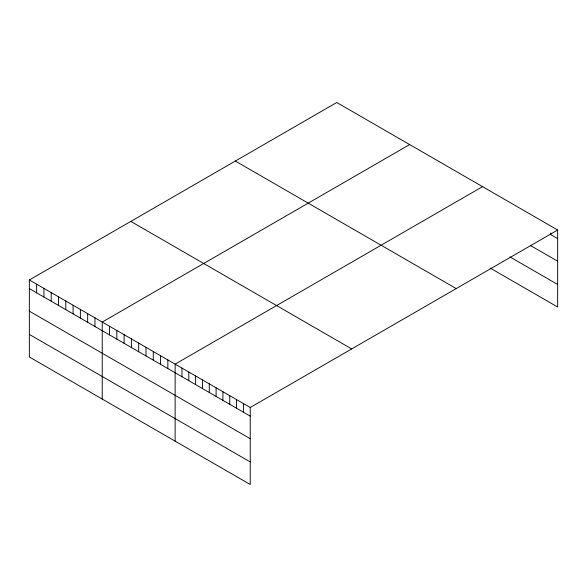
<?xml version="1.0" encoding="UTF-8"?>
<svg xmlns="http://www.w3.org/2000/svg" width="587" height="587" viewBox="0 0 587 587"><rect width="100%" height="100%" fill="white"/><g stroke="black" fill="none" stroke-linecap="round" stroke-linejoin="round"><path stroke-width="0.88" d="M557.65 230.016L250.231 407.503L250.231 484.51L29.35 356.984L29.35 279.977L336.769 102.49L557.65 230.016L557.65 307.023L490.138 268.046M409.66 144.571L102.241 322.058L102.241 399.065M482.551 186.659L175.131 364.145L175.131 441.153M557.65 238.645L550.826 234.705L550.826 232.98M530.34 245.447L557.65 261.208M509.861 256.864L557.65 284.46M235.321 161.058L456.202 288.584M130.798 221.402L351.679 348.927M29.35 279.977L250.231 407.503M29.35 288.606L250.231 416.132M29.35 311.169L250.231 438.694M29.35 334.421L250.231 461.947M243.407 403.562L243.407 412.191M236.576 399.615L236.576 408.244M229.752 395.675L229.752 404.304M222.921 391.734L222.921 400.363M216.097 387.794L216.097 396.423M209.273 383.854L209.273 392.483M202.442 379.906L202.442 388.535M195.618 375.966L195.618 384.595M188.787 372.026L188.787 380.655M181.963 368.086L181.963 376.715M167.845 359.934L167.845 368.563M160.552 355.722L160.552 364.351M153.266 351.518L153.266 360.147M145.98 347.306L145.98 355.935M138.686 343.102L138.686 351.73M131.4 338.89L131.4 347.519M124.106 334.685L124.106 343.314M116.82 330.474L116.82 339.103M109.534 326.269L109.534 334.898M94.955 317.853L94.955 326.482M87.661 313.641L87.661 322.27M80.375 309.437L80.375 318.066M73.081 305.225L73.081 313.854M65.795 301.014L65.795 309.642M58.509 296.809L58.509 305.438M51.216 292.597L51.216 301.226M43.93 288.393L43.93 297.022M36.636 284.181L36.636 292.81"/></g></svg>
